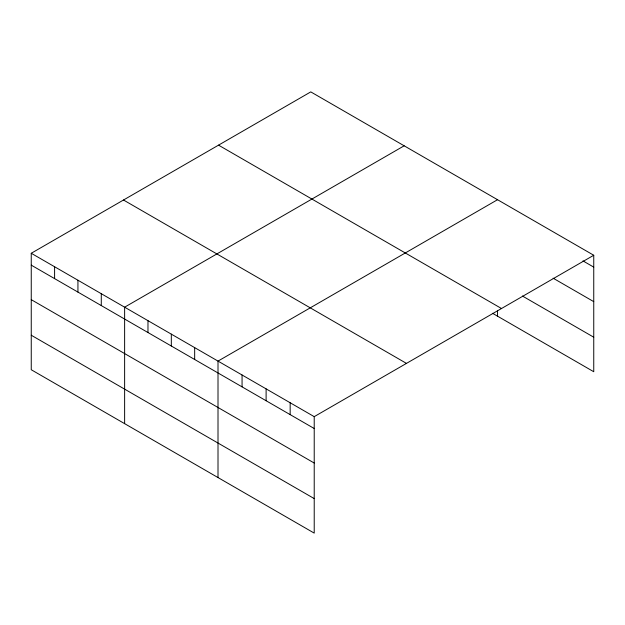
<?xml version="1.0" encoding="UTF-8"?>
<svg xmlns="http://www.w3.org/2000/svg" width="625" height="625" viewBox="0 0 625 625"><rect width="100%" height="100%" fill="white"/><g stroke="black" fill="none" stroke-linecap="round" stroke-linejoin="round"><path stroke-width="0.94" d="M31.25 253.273L314.219 416.648L314.219 533.109L31.25 369.742L31.25 253.273L310.781 91.891L593.75 255.258L593.75 371.727L492.539 313.289M404.164 145.805L124.625 307.188L124.625 423.656M497.539 199.711L218.008 361.102L218.008 477.562M314.219 416.648L593.75 255.258M582.969 260.898L593.75 267.125M553.109 278.18L593.75 301.641M522.422 296.023L593.75 337.203M218.539 145.148L501.5 308.516M123.5 200.016L406.461 363.391M31.25 265.141L314.219 428.516M31.25 299.664L314.219 463.031M31.25 335.227L314.219 498.594M497.539 310.422L497.539 316.18M290.164 402.758L290.164 414.625M266.109 388.875L266.109 400.742M242.062 374.984L242.062 386.852M194.664 347.625L194.664 359.492M171.32 334.148L171.32 346.016M147.977 320.664L147.977 332.531M101.281 293.711L101.281 305.578M77.938 280.234L77.938 292.102M54.594 266.758L54.594 278.625"/></g></svg>
